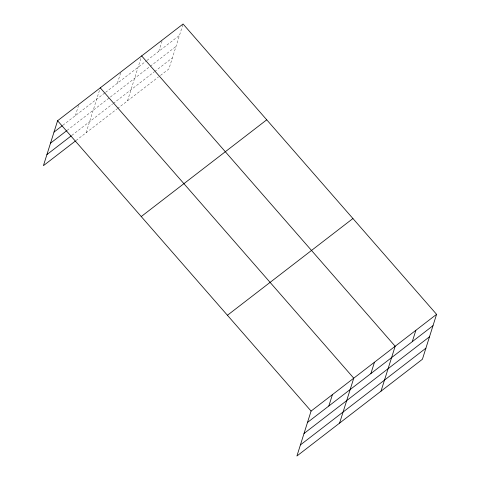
<?xml version="1.0" encoding="UTF-8"?>
<svg xmlns="http://www.w3.org/2000/svg" width="480" height="480" viewBox="0 0 480 480"><rect width="100%" height="100%" fill="white"/><g stroke="black" fill="none" stroke-linecap="round" stroke-linejoin="round"><path stroke-width="0.36" stroke-dasharray="2.4 1.8" d="M75.342 115.65L78.696 105.006M86.088 132.768L100.254 87.852M117.378 83.244L120.738 72.594M127.506 100.848L141.666 55.926M158.79 51.318L162.15 40.674M182.856 24.708L168.918 68.922L158.856 76.674M62.892 125.244L104.958 92.82M105.546 92.364L146.37 60.894M146.958 60.438L179.502 35.358M67.104 130.38L109.746 97.512M110.34 97.056L176.004 46.434M71.802 135.402L112.656 103.908M113.244 103.452L154.068 71.982M154.662 71.526L172.41 57.846M76.014 140.538L116.856 109.056M117.444 108.6L158.268 77.13"/><path stroke-width="0.72" d="M436.578 314.334L311.082 411.078L296.922 456L422.412 359.256L436.578 314.334L183.078 24L57.588 120.744L43.422 165.666L75.42 140.994M328.836 405.99L332.418 394.632M339.588 423.108L353.754 378.186L100.254 87.852M370.878 373.578L374.46 362.226M381 391.182L395.166 346.26L141.666 55.926M412.29 341.652L415.872 330.3M54.006 132.096L62.304 125.7M50.514 143.172L66.516 130.842M46.914 154.584L71.214 135.858M141.24 216.552L266.736 119.814M227.43 315.27L352.926 218.526M307.506 422.436L432.996 325.692M304.014 433.512L429.504 336.768M300.414 444.924L425.91 348.18M57.588 120.744L311.082 411.078"/></g></svg>
